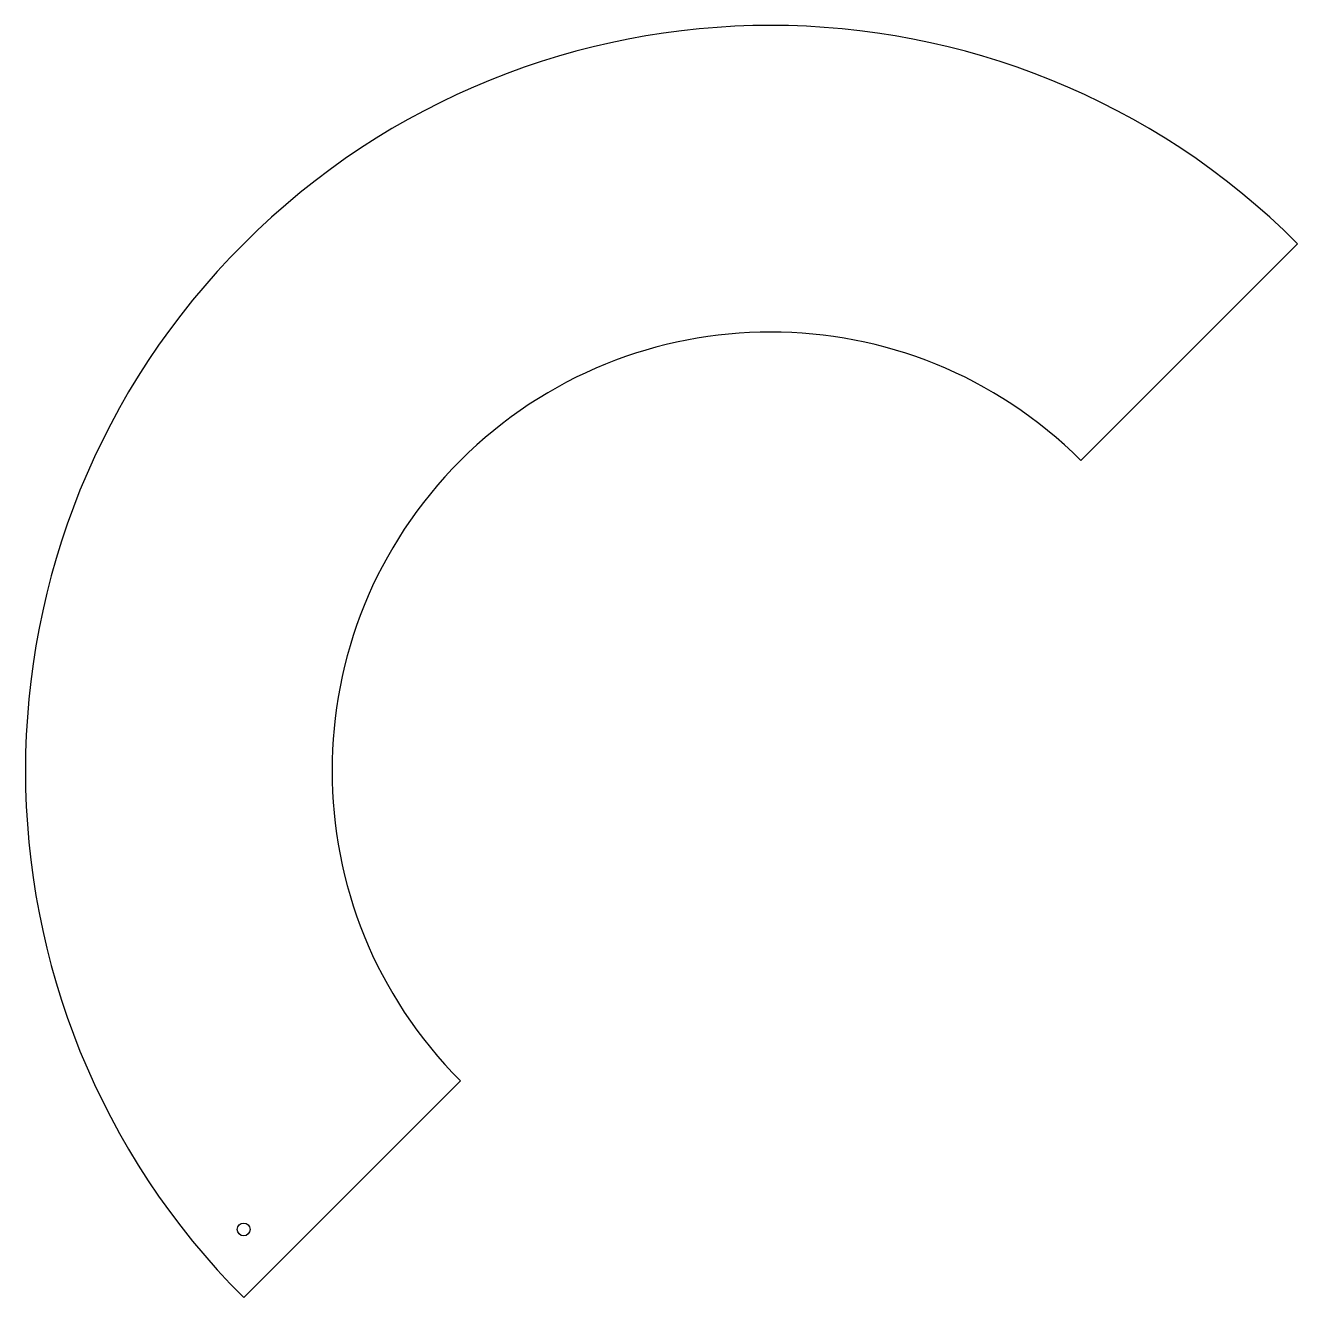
# Model space of a CAD drawing. Extents: x 85.1 to 103.8, y 108.3 to 127.
import ezdxf

# ---------------------------------------------------------------- set-up
doc = ezdxf.new("R2010")
doc.units = 0
doc.header["$LTSCALE"] = 12
doc.header["$MEASUREMENT"] = 0
doc.layers.add('MARKING', color=11, linetype='CONTINUOUS')
doc.layers.add('REPAD', color=7, linetype='CONTINUOUS')

msp = doc.modelspace()

# ---------------------------------------------------------------- linework, layer by layer
at = {"layer": 'MARKING'}
msp.add_circle((88.313, 109.32), 0.0938, dxfattribs=at)
at = {"layer": 'REPAD'}
for p, q in [((100.599, 120.606), (103.781, 123.788)), ((91.495, 111.502), (88.313, 108.32))]:
    msp.add_line(p, q, dxfattribs=at)
for radius in [10.938, 6.438]:
    msp.add_arc((96.047, 116.054), radius, 45, 225, dxfattribs=at)

doc.saveas('drawing.dxf')
